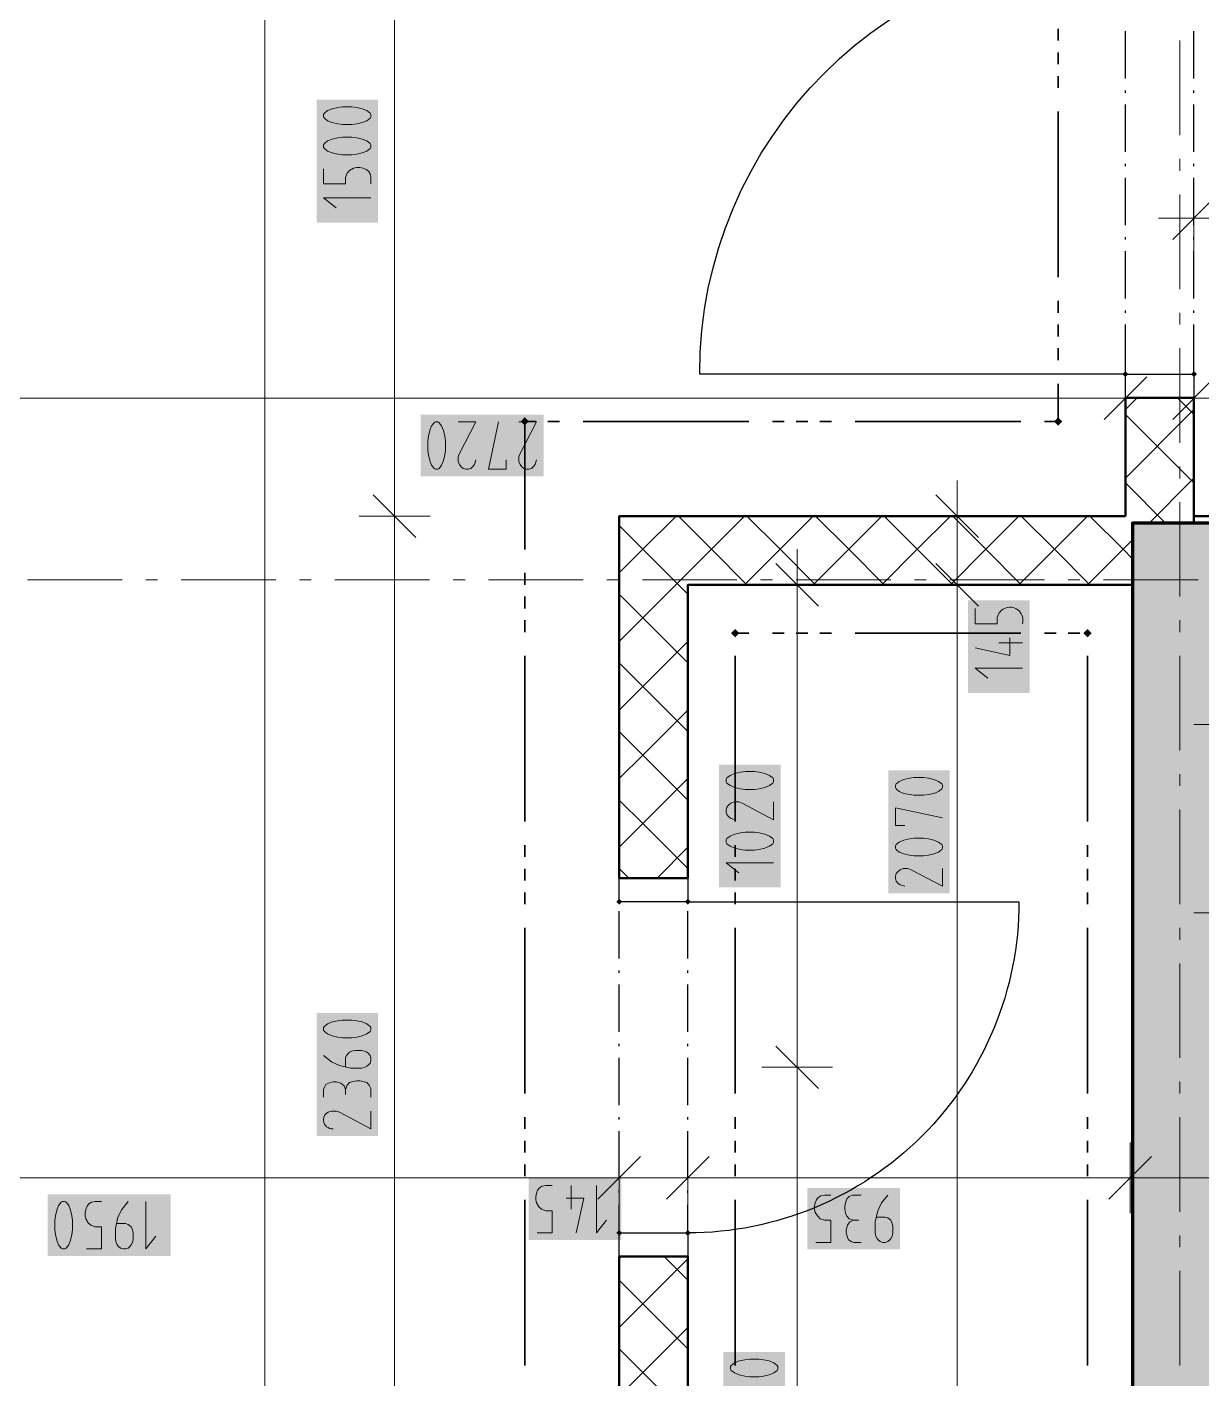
# Model space of a CAD drawing. Header units: millimetres. Extents: x 0 to 594, y 0 to 420.
# Drawn here: x 155.01 to 177.76, y 205.87 to 232.04 of the extents above; entities that cross this region are included whole.
import ezdxf

# ---------------------------------------------------------------- set-up
doc = ezdxf.new("R2010")
doc.units = ezdxf.units.MM
doc.header["$LTSCALE"] = 8
for name, color, linetype in [('PDF_Dvere', 7, 'Continuous'), ('PDF_Koty delkove', 7, 'Continuous'), ('PDF_Osy hlavni', 7, 'Continuous'), ('PDF_Pozarni useky', 7, 'Continuous'), ('PDF_Pricky zdene', 7, 'Continuous'), ('PDF_Steny akusticke', 7, 'Continuous'), ('PDF_Steny obvodove nosne', 7, 'Continuous')]:
    doc.layers.add(name, color=color, linetype=linetype)

msp = doc.modelspace()

# ---------------------------------------------------------------- hatches: boundary and pattern name
at = {"layer": 'PDF_Steny obvodove nosne', "true_color": 0xc0c0c0, "transparency": 33554559}
msp.add_hatch(color=9, dxfattribs=at).paths.add_polyline_path([(178.246, 143.26), (178.246, 222.437), (176.414, 222.437), (176.414, 145.275), (176.414, 143.26)])

# ---------------------------------------------------------------- linework, layer by layer
at = {"layer": 'PDF_Dvere', "lineweight": 25}
for points in [[(176.276, 225.322), (168.033, 225.322, -0.414213), (176.276, 233.565)], [(167.805, 215.11), (174.216, 215.11, -0.414215), (167.805, 208.699), (167.805, 209.246)]]:
    msp.add_lwpolyline(points, format="xyb", dxfattribs=at)
for points in [[(176.276, 231.044), (176.276, 231.96)], [(177.604, 231.044), (177.604, 231.96)], [(176.276, 230.77), (176.276, 230.815)], [(177.604, 230.77), (177.604, 230.815)], [(176.276, 229.625), (176.276, 230.541)], [(177.604, 229.625), (177.604, 230.541)], [(176.276, 229.35), (176.276, 229.396)], [(177.604, 229.35), (177.604, 229.396)], [(176.276, 228.205), (176.276, 229.121)], [(177.604, 228.205), (177.604, 229.121)], [(176.276, 227.93), (176.276, 227.976)], [(177.604, 227.93), (177.604, 227.976)], [(176.276, 226.786), (176.276, 227.701)], [(177.604, 226.786), (177.604, 227.701)], [(176.276, 226.511), (176.276, 226.557)], [(177.604, 226.511), (177.604, 226.557)], [(176.276, 225.366), (176.276, 226.282)], [(177.604, 225.366), (177.604, 226.282)], [(166.476, 214.009), (166.476, 214.925)], [(167.805, 214.009), (167.805, 214.925)], [(166.476, 213.734), (166.476, 213.78)], [(167.805, 213.734), (167.805, 213.78)], [(166.476, 212.589), (166.476, 213.505)], [(167.805, 212.589), (167.805, 213.505)], [(166.476, 212.315), (166.476, 212.36)], [(167.805, 212.315), (167.805, 212.36)], [(166.476, 211.17), (166.476, 212.086)], [(167.805, 211.17), (167.805, 212.086)], [(166.476, 210.895), (166.476, 210.941)], [(167.805, 210.895), (167.805, 210.941)], [(166.476, 209.75), (166.476, 210.666)], [(167.805, 209.75), (167.805, 210.666)], [(166.476, 209.475), (166.476, 209.521)], [(167.805, 209.475), (167.805, 209.521)], [(166.476, 208.699), (166.476, 209.246)]]:
    msp.add_lwpolyline(points, dxfattribs=at)
for points in [[(177.604, 225.322), (177.604, 224.864), (176.276, 224.864), (176.276, 225.322)], [(166.476, 215.11), (166.476, 215.568), (167.805, 215.568), (167.805, 215.11)], [(166.476, 208.241), (166.476, 208.699), (167.805, 208.699), (167.805, 208.241)]]:
    msp.add_lwpolyline(points, close=True, dxfattribs=at)
at = {"layer": 'PDF_Dvere', "lineweight": 25, "transparency": 33554559}
for points in [[(176.276, 225.265), (176.219, 225.322), (176.334, 225.322), (176.276, 225.38)], [(177.604, 225.265), (177.547, 225.322), (177.662, 225.322), (177.604, 225.38)], [(166.476, 215.053), (166.419, 215.11), (166.534, 215.11), (166.476, 215.167)], [(167.805, 215.053), (167.747, 215.11), (167.862, 215.11), (167.805, 215.167)], [(166.476, 208.642), (166.419, 208.699), (166.534, 208.699), (166.476, 208.756)], [(167.805, 208.642), (167.747, 208.699), (167.862, 208.699), (167.805, 208.756)]]:
    msp.add_solid(points, dxfattribs=at)
at = {"layer": 'PDF_Koty delkove', "lineweight": 18}
for points in [[(159.61, 127.278), (159.61, 135.938), (159.61, 141.932), (159.61, 145.32), (159.61, 159.791), (159.61, 169.49), (159.61, 177.742), (159.61, 238.603), (159.61, 241.075), (159.61, 274.505)], [(162.125, 159.791), (162.125, 180.307), (162.125, 197.296), (162.125, 200.96), (162.125, 222.575), (162.125, 236.313), (162.125, 238.603)], [(161.3, 229.909), (161.117, 229.909), (161.026, 229.896), (160.919, 229.872), (160.828, 229.835), (160.766, 229.787), (160.752, 229.762), (160.752, 229.714), (160.766, 229.689), (160.828, 229.64)], [(160.828, 229.64), (160.919, 229.603), (161.026, 229.579), (161.117, 229.566), (161.3, 229.566), (161.392, 229.579), (161.499, 229.603), (161.59, 229.64), (161.652, 229.689), (161.667, 229.714), (161.667, 229.762), (161.652, 229.787), (161.59, 229.835), (161.499, 229.872), (161.392, 229.896), (161.3, 229.909)], [(160.752, 229.297), (160.752, 229.004), (161.178, 229.004), (161.178, 229.126), (161.209, 229.212), (161.255, 229.261), (161.331, 229.309), (161.392, 229.322), (161.453, 229.322), (161.514, 229.309), (161.575, 229.285), (161.621, 229.248), (161.652, 229.2), (161.667, 229.126), (161.667, 229.004)], [(177.604, 229.027), (177.604, 228.341), (177.604, 227.654)], [(161.667, 228.735), (160.752, 228.735), (160.995, 228.539)], [(178.017, 228.753), (177.192, 227.928)], [(177.604, 228.341), (176.917, 228.341)], [(492.987, 228.341), (475.377, 228.341), (472.422, 228.341), (457.634, 228.341), (456.306, 228.341), (177.604, 228.341)], [(176.276, 225.543), (176.276, 224.856), (176.276, 224.169)], [(177.604, 225.543), (177.604, 224.856), (177.604, 224.169)], [(176.689, 225.268), (175.864, 224.444)], [(178.017, 225.268), (177.192, 224.444)], [(309.033, 224.856), (299.096, 224.856), (296.76, 224.856), (288.7, 224.856), (286.365, 224.856), (276.428, 224.856), (269.742, 224.856), (200.318, 224.856), (193.632, 224.856), (186.58, 224.856), (177.604, 224.856), (176.276, 224.856), (151.365, 224.856)], [(163.355, 224.398), (163.698, 224.398), (163.38, 223.787), (163.355, 223.726), (163.355, 223.634), (163.38, 223.574)], [(164.285, 223.664), (164.285, 223.482), (163.943, 223.482), (164.138, 224.398)], [(164.53, 224.398), (164.872, 224.398), (164.554, 223.787), (164.53, 223.726), (164.53, 223.634), (164.554, 223.574), (164.591, 223.528), (164.627, 223.497), (164.676, 223.482), (164.725, 223.482), (164.774, 223.497), (164.811, 223.528), (164.847, 223.574), (164.872, 223.664)], [(163.38, 223.574), (163.416, 223.528), (163.453, 223.497), (163.502, 223.482), (163.551, 223.482), (163.6, 223.497), (163.636, 223.528), (163.673, 223.574), (163.698, 223.664)], [(173.017, 222.575), (173.017, 223.262)], [(162.538, 222.163), (161.713, 222.987)], [(173.429, 222.163), (172.605, 222.987)], [(162.812, 222.575), (162.125, 222.575), (161.438, 222.575)], [(173.704, 222.575), (173.017, 222.575), (172.33, 222.575)], [(173.017, 197.296), (173.017, 198.107), (173.017, 198.487), (173.017, 201.097), (173.017, 201.455), (173.017, 202.288), (173.017, 211.85), (173.017, 221.247), (173.017, 222.575)], [(169.921, 221.247), (169.921, 221.934)], [(170.334, 220.834), (169.509, 221.659)], [(173.429, 220.834), (172.605, 221.659)], [(170.608, 221.247), (169.921, 221.247), (169.235, 221.247)], [(169.921, 202.288), (169.921, 211.905), (169.921, 221.247)], [(173.704, 221.247), (173.017, 221.247), (172.33, 221.247)], [(174.039, 220.22), (174.039, 219.877), (173.368, 220.025)], [(174.283, 220.122), (173.826, 220.122)], [(174.283, 219.633), (173.368, 219.633), (173.611, 219.438)], [(178.291, 218.54), (177.604, 218.54)], [(169.463, 217.041), (169.463, 216.698), (168.853, 217.016), (168.791, 217.041), (168.7, 217.041), (168.639, 217.016), (168.593, 216.98), (168.562, 216.943), (168.548, 216.894), (168.548, 216.845), (168.562, 216.796), (168.593, 216.76), (168.639, 216.723), (168.73, 216.698)], [(172.004, 216.584), (171.822, 216.584), (171.822, 216.926), (172.737, 216.731)], [(169.096, 216.454), (168.913, 216.454), (168.822, 216.441), (168.715, 216.417), (168.624, 216.38), (168.562, 216.332), (168.548, 216.307), (168.548, 216.258), (168.562, 216.233), (168.624, 216.185), (168.715, 216.148), (168.822, 216.123), (168.913, 216.111), (169.096, 216.111), (169.188, 216.123), (169.295, 216.148), (169.387, 216.185), (169.448, 216.233), (169.463, 216.258), (169.463, 216.307), (169.448, 216.332), (169.387, 216.38), (169.295, 216.417), (169.188, 216.441), (169.096, 216.454)], [(172.37, 216.339), (172.187, 216.339), (172.096, 216.327), (171.989, 216.302), (171.898, 216.266), (171.836, 216.217), (171.822, 216.192), (171.822, 216.144), (171.836, 216.119), (171.898, 216.071)], [(171.898, 216.071), (171.989, 216.034), (172.096, 216.009), (172.187, 215.996), (172.37, 215.996), (172.462, 216.009), (172.569, 216.034), (172.66, 216.071), (172.722, 216.119), (172.737, 216.144), (172.737, 216.192), (172.722, 216.217), (172.66, 216.266), (172.569, 216.302), (172.462, 216.327), (172.37, 216.339)], [(169.463, 215.866), (168.548, 215.866), (168.791, 215.671)], [(172.737, 215.752), (172.737, 215.409), (172.127, 215.728), (172.065, 215.752), (171.974, 215.752), (171.913, 215.728), (171.867, 215.691), (171.836, 215.654), (171.822, 215.605), (171.822, 215.557), (171.836, 215.508), (171.867, 215.471), (171.913, 215.434), (172.004, 215.409)], [(202.791, 214.896), (201.784, 214.896), (188.595, 214.896), (187.587, 214.896), (178.291, 214.896), (177.604, 214.896)], [(161.178, 211.915), (161.178, 212.086), (161.194, 212.135), (161.224, 212.171), (161.255, 212.196), (161.3, 212.22), (161.362, 212.232), (161.483, 212.232), (161.545, 212.22), (161.59, 212.196), (161.621, 212.171), (161.652, 212.135), (161.667, 212.086), (161.667, 212.037), (161.652, 211.988), (161.621, 211.951), (161.59, 211.927), (161.545, 211.902), (161.483, 211.89), (161.27, 211.89), (161.057, 211.939), (160.904, 212.012)], [(170.334, 211.493), (169.509, 212.317)], [(160.904, 212.012), (160.752, 212.135)], [(170.608, 211.905), (169.921, 211.905), (169.235, 211.905)], [(160.752, 211.327), (160.752, 211.474), (160.766, 211.523), (160.797, 211.572), (160.843, 211.597), (160.934, 211.621), (160.995, 211.621), (161.087, 211.597), (161.148, 211.548), (161.178, 211.474), (161.178, 211.377)], [(161.667, 211.327), (161.667, 211.498), (161.636, 211.559), (161.59, 211.609), (161.514, 211.633), (161.453, 211.645), (161.392, 211.645), (161.316, 211.633), (161.255, 211.609), (161.209, 211.559), (161.178, 211.474)], [(166.476, 210.452), (166.476, 209.765), (166.476, 209.079)], [(167.805, 210.452), (167.805, 209.765), (167.805, 209.079)], [(176.368, 210.452), (176.368, 209.765), (176.368, 209.079)], [(166.889, 210.178), (166.064, 209.353)], [(168.217, 210.178), (167.392, 209.353)], [(176.78, 210.178), (175.956, 209.353)], [(178.291, 209.765), (176.368, 209.765), (173.626, 209.765), (167.805, 209.765), (167.742, 209.765), (166.476, 209.765), (163.079, 209.765), (148.617, 209.765), (146.144, 209.765), (140.091, 209.765), (109.854, 209.765)], [(164.884, 208.702), (165.177, 208.702), (165.177, 209.128), (165.055, 209.128), (164.969, 209.159), (164.92, 209.205), (164.872, 209.281), (164.859, 209.342), (164.859, 209.403), (164.872, 209.464), (164.896, 209.525), (164.933, 209.571), (164.981, 209.602), (165.055, 209.617), (165.177, 209.617)], [(165.544, 209.617), (165.544, 209.159)], [(166.034, 209.617), (166.034, 208.702), (166.229, 208.945)], [(165.446, 209.373), (165.789, 209.373), (165.642, 208.702)], [(170.281, 208.517), (170.575, 208.517), (170.575, 208.944), (170.452, 208.944), (170.367, 208.975), (170.318, 209.021), (170.269, 209.097), (170.257, 209.157), (170.257, 209.218), (170.269, 209.28), (170.294, 209.34), (170.33, 209.386), (170.379, 209.417), (170.452, 209.433), (170.575, 209.433)], [(171.162, 209.433), (170.991, 209.433), (170.93, 209.402), (170.881, 209.356), (170.857, 209.28)], [(171.676, 209.433), (171.553, 209.28), (171.48, 209.127), (171.431, 208.913), (171.431, 208.699), (171.444, 208.639), (171.468, 208.593), (171.492, 208.563), (171.529, 208.532), (171.578, 208.517), (171.626, 208.517), (171.676, 208.532), (171.712, 208.563), (171.737, 208.593), (171.761, 208.639), (171.774, 208.699), (171.774, 208.822), (171.761, 208.882), (171.737, 208.944), (171.676, 208.99), (171.626, 209.005), (171.455, 209.005)], [(156.158, 208.392), (156.451, 208.392), (156.451, 208.818), (156.329, 208.818), (156.244, 208.85), (156.194, 208.895), (156.146, 208.971), (156.134, 209.032), (156.134, 209.093), (156.146, 209.155), (156.17, 209.215), (156.207, 209.261), (156.255, 209.292), (156.329, 209.308), (156.451, 209.308)], [(156.965, 209.308), (156.842, 209.155), (156.769, 209.002), (156.721, 208.788), (156.721, 208.574), (156.733, 208.513), (156.757, 208.468), (156.782, 208.437), (156.818, 208.406), (156.867, 208.392)], [(157.308, 209.308), (157.308, 208.392), (157.503, 208.635)], [(170.857, 209.28), (170.844, 209.218), (170.844, 209.157), (170.857, 209.081), (170.881, 209.021), (170.93, 208.975), (171.015, 208.944)], [(156.867, 208.392), (156.916, 208.392), (156.965, 208.406), (157.002, 208.437), (157.026, 208.468), (157.051, 208.513), (157.063, 208.574), (157.063, 208.697), (157.051, 208.757), (157.026, 208.818), (156.965, 208.864), (156.916, 208.88), (156.745, 208.88)], [(171.162, 208.517), (171.015, 208.517), (170.966, 208.532), (170.917, 208.563), (170.893, 208.608), (170.868, 208.699), (170.868, 208.761), (170.893, 208.852), (170.942, 208.913), (171.015, 208.944), (171.113, 208.944)]]:
    msp.add_lwpolyline(points, dxfattribs=at)
for points in [[(161.3, 230.496), (161.117, 230.496), (161.026, 230.483), (160.919, 230.459), (160.828, 230.422), (160.766, 230.374), (160.752, 230.349), (160.752, 230.301), (160.766, 230.276), (160.828, 230.227), (160.919, 230.191), (161.026, 230.166), (161.117, 230.153), (161.3, 230.153), (161.392, 230.166), (161.499, 230.191), (161.59, 230.227), (161.652, 230.276), (161.667, 230.301), (161.667, 230.349), (161.652, 230.374), (161.59, 230.422), (161.499, 230.459), (161.392, 230.483)], [(162.768, 224.031), (162.768, 223.847), (162.781, 223.757), (162.805, 223.65), (162.842, 223.558), (162.89, 223.497), (162.915, 223.482), (162.964, 223.482), (162.988, 223.497), (163.037, 223.558), (163.074, 223.65), (163.099, 223.757), (163.111, 223.847), (163.111, 224.031), (163.099, 224.122), (163.074, 224.229), (163.037, 224.321), (162.988, 224.382), (162.964, 224.398), (162.915, 224.398), (162.89, 224.382), (162.842, 224.321), (162.805, 224.229), (162.781, 224.122)], [(169.096, 217.628), (168.913, 217.628), (168.822, 217.615), (168.715, 217.591), (168.624, 217.554), (168.562, 217.506), (168.548, 217.481), (168.548, 217.433), (168.562, 217.408), (168.624, 217.359), (168.715, 217.322), (168.822, 217.298), (168.913, 217.285), (169.096, 217.285), (169.188, 217.298), (169.295, 217.322), (169.387, 217.359), (169.448, 217.408), (169.463, 217.433), (169.463, 217.481), (169.448, 217.506), (169.387, 217.554), (169.295, 217.591), (169.188, 217.615)], [(172.37, 217.513), (172.187, 217.513), (172.096, 217.501), (171.989, 217.477), (171.898, 217.44), (171.836, 217.392), (171.822, 217.367), (171.822, 217.318), (171.836, 217.293), (171.898, 217.245), (171.989, 217.208), (172.096, 217.183), (172.187, 217.171), (172.37, 217.171), (172.462, 217.183), (172.569, 217.208), (172.66, 217.245), (172.722, 217.293), (172.737, 217.318), (172.737, 217.367), (172.722, 217.392), (172.66, 217.44), (172.569, 217.477), (172.462, 217.501)], [(161.3, 212.819), (161.117, 212.819), (161.026, 212.807), (160.919, 212.783), (160.828, 212.746), (160.766, 212.698), (160.752, 212.673), (160.752, 212.624), (160.766, 212.599), (160.828, 212.551), (160.919, 212.514), (161.026, 212.489), (161.117, 212.477), (161.3, 212.477), (161.392, 212.489), (161.499, 212.514), (161.59, 212.551), (161.652, 212.599), (161.667, 212.624), (161.667, 212.673), (161.652, 212.698), (161.59, 212.746), (161.499, 212.783), (161.392, 212.807)], [(155.546, 208.94), (155.546, 208.757), (155.559, 208.666), (155.583, 208.559), (155.62, 208.468), (155.668, 208.406), (155.693, 208.392), (155.742, 208.392), (155.767, 208.406), (155.815, 208.468), (155.852, 208.559), (155.877, 208.666), (155.889, 208.757), (155.889, 208.94), (155.877, 209.032), (155.852, 209.139), (155.815, 209.231), (155.767, 209.292), (155.742, 209.308), (155.693, 209.308), (155.668, 209.292), (155.62, 209.231), (155.583, 209.139), (155.559, 209.032)], [(169.18, 206.258), (168.996, 206.258), (168.906, 206.245), (168.799, 206.221), (168.707, 206.184), (168.646, 206.136), (168.631, 206.111), (168.631, 206.062), (168.646, 206.037), (168.707, 205.989), (168.799, 205.952), (168.906, 205.927), (168.996, 205.915), (169.18, 205.915), (169.271, 205.927), (169.378, 205.952), (169.47, 205.989), (169.531, 206.037), (169.547, 206.062), (169.547, 206.111), (169.531, 206.136), (169.47, 206.184), (169.378, 206.221), (169.271, 206.245)]]:
    msp.add_lwpolyline(points, close=True, dxfattribs=at)
for points in [[(173.368, 220.783), (173.368, 220.489), (173.794, 220.489), (173.794, 220.612, -1.034106), (174.283, 220.489)], [(161.667, 211.058), (161.667, 210.715), (161.057, 211.034), (160.995, 211.058), (160.904, 211.058, 0.981755), (160.934, 210.715)]]:
    msp.add_lwpolyline(points, format="xyb", dxfattribs=at)
at = {"layer": 'PDF_Koty delkove', "color": 7, "lineweight": 18, "true_color": 0xffffff, "transparency": 33554559}
for points in [[(161.805, 228.254), (161.805, 230.633), (160.614, 228.254), (160.614, 230.633)], [(165.01, 224.535), (162.631, 224.535), (165.01, 223.345), (162.631, 223.345)], [(174.421, 219.153), (174.421, 220.944), (173.23, 219.153), (173.23, 220.944)], [(169.601, 215.386), (169.601, 217.765), (168.41, 215.386), (168.41, 217.765)], [(172.875, 215.272), (172.875, 217.651), (171.684, 215.272), (171.684, 217.651)], [(161.805, 210.578), (161.805, 212.957), (160.614, 210.578), (160.614, 212.957)], [(166.514, 209.755), (164.722, 209.755), (166.514, 208.564), (164.722, 208.564)], [(157.788, 209.445), (155.409, 209.445), (157.788, 208.254), (155.409, 208.254)], [(171.911, 209.57), (170.12, 209.57), (171.911, 208.38), (170.12, 208.38)], [(169.684, 204.016), (169.684, 206.395), (168.494, 204.016), (168.494, 206.395)]]:
    msp.add_solid(points, dxfattribs=at)
at = {"layer": 'PDF_Osy hlavni', "lineweight": 18}
for points in [[(177.33, 229.945), (177.33, 231.777)], [(177.33, 229.258), (177.33, 229.487)], [(177.33, 226.969), (177.33, 228.8)], [(177.33, 226.282), (177.33, 226.511)], [(177.33, 223.992), (177.33, 225.824)], [(177.33, 223.305), (177.33, 223.534)], [(177.33, 221.016), (177.33, 222.847)], [(156.849, 221.338), (155.017, 221.338)], [(157.536, 221.338), (157.307, 221.338)], [(159.825, 221.338), (157.994, 221.338)], [(160.512, 221.338), (160.283, 221.338)], [(162.802, 221.338), (160.97, 221.338)], [(163.489, 221.338), (163.26, 221.338)], [(165.779, 221.338), (163.947, 221.338)], [(166.466, 221.338), (166.237, 221.338)], [(168.755, 221.338), (166.923, 221.338)], [(169.442, 221.338), (169.213, 221.338)], [(171.732, 221.338), (169.9, 221.338)], [(172.419, 221.338), (172.19, 221.338)], [(174.708, 221.338), (172.877, 221.338)], [(175.395, 221.338), (175.166, 221.338)], [(177.685, 221.338), (175.853, 221.338)], [(177.33, 220.329), (177.33, 220.558)], [(177.33, 218.039), (177.33, 219.871)], [(177.33, 217.352), (177.33, 217.581)], [(177.33, 215.062), (177.33, 216.894)], [(177.33, 214.375), (177.33, 214.604)], [(177.33, 212.086), (177.33, 213.917)], [(177.33, 211.399), (177.33, 211.628)], [(177.33, 209.109), (177.33, 210.941)], [(177.33, 208.422), (177.33, 208.651)], [(177.33, 206.133), (177.33, 207.964)]]:
    msp.add_lwpolyline(points, dxfattribs=at)
at = {"layer": 'PDF_Pozarni useky', "lineweight": 35}
for points in [[(174.976, 231.777), (174.976, 232.006)], [(174.976, 231.319), (174.976, 231.548)], [(174.976, 230.861), (174.976, 231.09)], [(174.976, 227.198), (174.976, 230.403)], [(174.976, 226.511), (174.976, 226.74)], [(174.976, 226.053), (174.976, 226.282)], [(174.976, 225.595), (174.976, 225.824)], [(174.976, 224.406), (174.976, 225.137)], [(164.863, 224.406), (164.645, 224.406)], [(164.645, 221.931), (164.645, 224.406)], [(165.321, 224.406), (165.092, 224.406)], [(168.984, 224.406), (165.779, 224.406)], [(169.671, 224.406), (169.442, 224.406)], [(170.129, 224.406), (169.9, 224.406)], [(170.587, 224.406), (170.358, 224.406)], [(174.25, 224.406), (171.045, 224.406)], [(174.937, 224.406), (174.708, 224.406)], [(164.645, 221.244), (164.645, 221.473)], [(164.645, 220.787), (164.645, 221.016)], [(164.645, 220.329), (164.645, 220.558)], [(168.984, 220.308), (168.72, 220.308)], [(169.671, 220.308), (169.442, 220.308)], [(170.129, 220.308), (169.9, 220.308)], [(170.587, 220.308), (170.358, 220.308)], [(174.25, 220.308), (171.045, 220.308)], [(174.937, 220.308), (174.708, 220.308)], [(175.395, 220.308), (175.166, 220.308)], [(164.645, 216.665), (164.645, 219.871)], [(168.72, 216.665), (168.72, 219.871)], [(175.544, 216.665), (175.544, 219.871)], [(164.645, 215.978), (164.645, 216.207)], [(168.72, 215.978), (168.72, 216.207)], [(175.544, 215.978), (175.544, 216.207)], [(164.645, 215.52), (164.645, 215.749)], [(168.72, 215.52), (168.72, 215.749)], [(175.544, 215.52), (175.544, 215.749)], [(164.645, 215.062), (164.645, 215.291)], [(168.72, 215.062), (168.72, 215.291)], [(175.544, 215.062), (175.544, 215.291)], [(164.645, 211.399), (164.645, 214.604)], [(168.72, 211.399), (168.72, 214.604)], [(175.544, 211.399), (175.544, 214.604)], [(164.645, 210.712), (164.645, 210.941)], [(168.72, 210.712), (168.72, 210.941)], [(175.544, 210.712), (175.544, 210.941)], [(164.645, 210.254), (164.645, 210.483)], [(168.72, 210.254), (168.72, 210.483)], [(175.544, 210.254), (175.544, 210.483)], [(164.645, 209.796), (164.645, 210.025)], [(168.72, 209.796), (168.72, 210.025)], [(175.544, 209.796), (175.544, 210.025)], [(164.645, 206.133), (164.645, 209.338)], [(168.72, 206.133), (168.72, 209.338)], [(175.544, 206.133), (175.544, 209.338)]]:
    msp.add_lwpolyline(points, dxfattribs=at)
at = {"layer": 'PDF_Pozarni useky', "lineweight": 35, "transparency": 33554559}
for points in [[(164.725, 224.406), (164.645, 224.326), (164.645, 224.487), (164.565, 224.406)], [(164.645, 224.326), (164.565, 224.406), (164.725, 224.406), (164.645, 224.487)], [(175.056, 224.406), (174.976, 224.326), (174.976, 224.487), (174.896, 224.406)], [(174.976, 224.326), (174.896, 224.406), (175.056, 224.406), (174.976, 224.487)], [(168.801, 220.308), (168.72, 220.228), (168.72, 220.388), (168.64, 220.308)], [(168.72, 220.228), (168.64, 220.308), (168.801, 220.308), (168.72, 220.388)], [(175.544, 220.228), (175.464, 220.308), (175.624, 220.308), (175.544, 220.388)], [(175.624, 220.308), (175.544, 220.228), (175.544, 220.388), (175.464, 220.308)]]:
    msp.add_solid(points, dxfattribs=at)
at = {"layer": 'PDF_Pricky zdene', "lineweight": 9}
for points in [[(176.505, 224.864), (176.276, 224.635)], [(177.604, 224.544), (177.559, 224.59), (177.284, 224.864)], [(177.604, 224.635), (177.559, 224.59), (176.276, 223.307)], [(177.604, 223.216), (177.559, 223.262), (176.276, 224.544)], [(177.055, 222.437), (176.276, 223.216)], [(177.604, 223.307), (177.559, 223.262), (176.734, 222.437)], [(167.576, 222.575), (166.934, 221.934), (166.476, 221.476)], [(167.805, 222.391), (167.621, 222.575)], [(168.904, 222.575), (168.262, 221.934), (167.805, 221.476)], [(170.232, 222.575), (169.59, 221.934), (168.904, 221.247)], [(170.277, 221.247), (169.59, 221.934), (168.949, 222.575)], [(171.56, 222.575), (170.919, 221.934), (170.232, 221.247)], [(171.605, 221.247), (170.919, 221.934), (170.277, 222.575)], [(172.888, 222.575), (172.247, 221.934), (171.56, 221.247)], [(172.933, 221.247), (172.247, 221.934), (171.605, 222.575)], [(174.216, 222.575), (173.575, 221.934), (172.888, 221.247)], [(174.261, 221.247), (173.575, 221.934), (172.933, 222.575)], [(175.544, 222.575), (174.903, 221.934), (174.216, 221.247)], [(175.589, 221.247), (174.903, 221.934), (174.261, 222.575)], [(176.414, 221.75), (176.231, 221.934), (175.589, 222.575)], [(167.805, 221.063), (166.934, 221.934), (166.476, 222.391)], [(168.949, 221.247), (168.262, 221.934), (167.805, 222.391)], [(176.414, 222.117), (176.231, 221.934), (175.544, 221.247)], [(167.805, 221.476), (166.934, 220.606), (166.476, 220.148)], [(167.805, 219.735), (166.934, 220.606), (166.476, 221.063)], [(167.805, 220.148), (166.934, 219.277), (166.476, 218.82)], [(167.805, 218.407), (166.934, 219.277), (166.476, 219.735)], [(167.805, 218.82), (166.934, 217.949), (166.476, 217.492)], [(167.805, 217.079), (166.934, 217.949), (166.476, 218.407)], [(167.805, 217.492), (166.934, 216.621), (166.476, 216.164)], [(167.805, 215.751), (166.934, 216.621), (166.476, 217.079)], [(167.805, 216.164), (167.209, 215.568)], [(166.66, 215.568), (166.476, 215.751)], [(166.522, 208.241), (166.476, 208.195)], [(167.805, 208.195), (166.934, 207.325), (166.476, 206.867)], [(167.805, 207.783), (167.347, 208.241)], [(167.805, 206.455), (166.934, 207.325), (166.476, 207.783)], [(167.805, 206.867), (166.934, 205.997), (166.476, 205.539)], [(167.805, 205.127), (166.934, 205.997), (166.476, 206.455)]]:
    msp.add_lwpolyline(points, dxfattribs=at)
at = {"layer": 'PDF_Pricky zdene', "lineweight": 50}
for points in [[(176.276, 224.864), (177.604, 224.864)], [(176.276, 224.864), (176.276, 223.72), (176.276, 222.575)], [(176.414, 222.437), (177.604, 222.437), (177.604, 222.575), (177.604, 223.72), (177.604, 224.864)], [(176.276, 222.575), (167.805, 222.575), (166.476, 222.575), (166.476, 217.629), (166.476, 215.568)], [(167.805, 215.568), (167.805, 217.629), (167.805, 221.247), (176.368, 221.247), (176.414, 221.247), (176.414, 222.437)], [(167.805, 215.568), (166.476, 215.568)], [(166.476, 208.241), (167.805, 208.241)], [(166.476, 208.241), (166.476, 206.18), (166.476, 202.288), (167.805, 202.288), (167.805, 206.18), (167.805, 208.241)]]:
    msp.add_lwpolyline(points, dxfattribs=at)
at = {"layer": 'PDF_Steny akusticke', "lineweight": 50}
msp.add_lwpolyline([(184.107, 222.575), (177.604, 222.575), (177.604, 222.437), (178.246, 222.437), (178.246, 220.102), (178.291, 220.102), (184.107, 220.102)], dxfattribs=at)
at = {"layer": 'PDF_Steny obvodove nosne', "lineweight": 70}
msp.add_lwpolyline([(176.414, 143.26), (178.246, 143.26), (178.246, 145.412), (178.246, 220.102), (178.246, 222.437), (177.604, 222.437), (176.414, 222.437), (176.414, 221.247), (176.414, 202.288), (176.414, 201.097), (176.414, 198.487), (176.414, 197.296), (176.414, 145.275)], dxfattribs=at)

doc.saveas('drawing.dxf')
